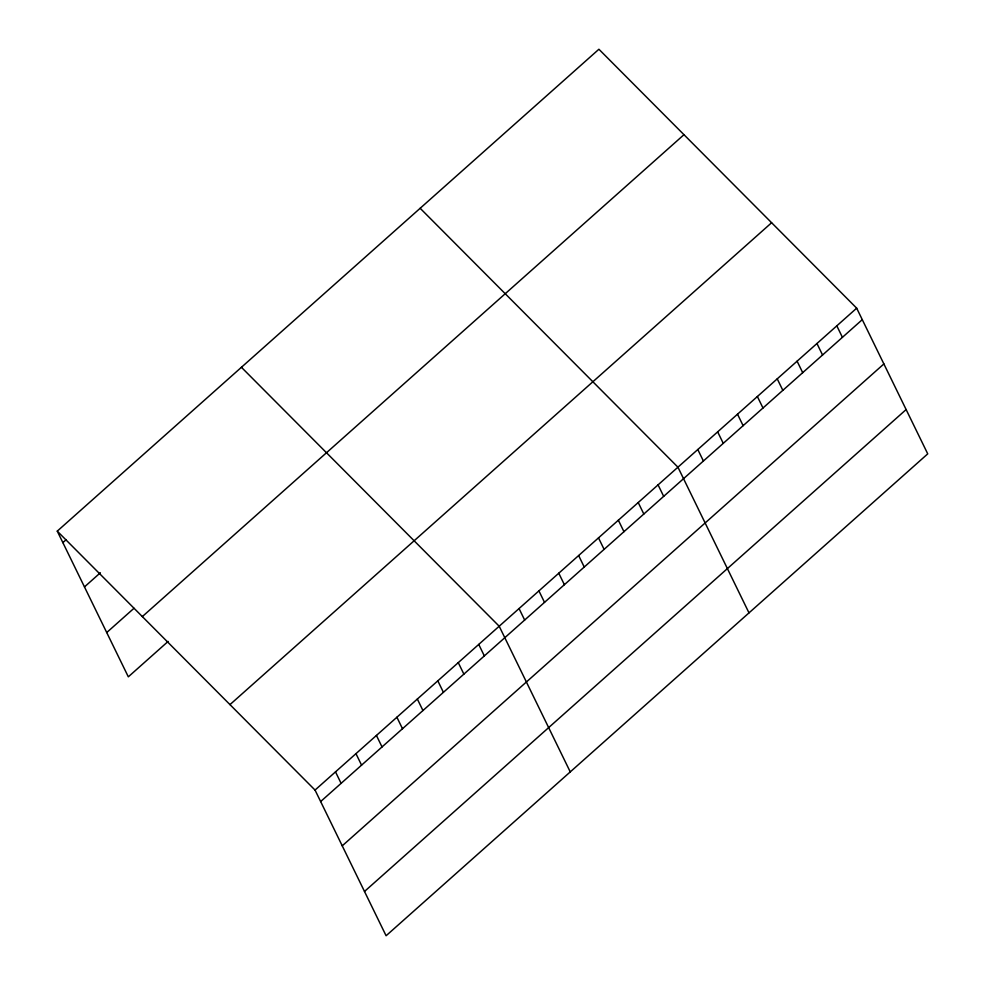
<?xml version="1.0" encoding="UTF-8"?>
<svg xmlns="http://www.w3.org/2000/svg" width="985" height="985" viewBox="0 0 985 985"><rect width="100%" height="100%" fill="white"/><g stroke="black" fill="none" stroke-linecap="round" stroke-linejoin="round"><path stroke-width="1.48" d="M57.265 531.137L598.905 49.25L856.679 308.17L927.735 453.863L386.095 935.75L315.04 790.068L57.265 531.137L128.321 676.83L168.115 641.432M62.868 542.624L66.278 539.595M84.476 586.912L100.384 572.753M106.725 632.542L134.009 608.262M142.332 616.585L683.972 134.699M229.973 704.62L771.612 222.733M315.04 790.068L856.679 308.17M320.642 801.556L862.281 319.657M342.238 845.832L883.877 363.945M364.499 891.462L906.126 409.575M420.164 208.278L677.939 467.198L748.994 612.879M241.424 367.294L499.198 626.226L570.253 771.908M836.819 325.85L842.421 337.338M816.959 343.519L822.561 355.006M797.099 361.187L802.701 372.675M777.239 378.856L782.841 390.343M757.379 396.524L762.981 408.012M737.519 414.192L743.121 425.68M717.659 431.861L723.261 443.348M697.799 449.529L703.401 461.017M658.078 484.866L663.681 496.354M638.218 502.535L643.821 514.022M618.358 520.203L623.961 531.691M598.498 537.872L604.101 549.359M578.638 555.54L584.24 567.028M558.778 573.208L564.38 584.696M538.918 590.889L544.52 602.377M519.058 608.558L524.66 620.045M478.735 644.424L484.337 655.912M458.271 662.634L463.873 674.122M437.808 680.832L443.41 692.32M417.344 699.042L422.947 710.53M396.893 717.24L402.496 728.728M376.43 735.45L382.032 746.938M355.967 753.66L361.569 765.148M335.503 771.858L341.106 783.346"/></g></svg>
